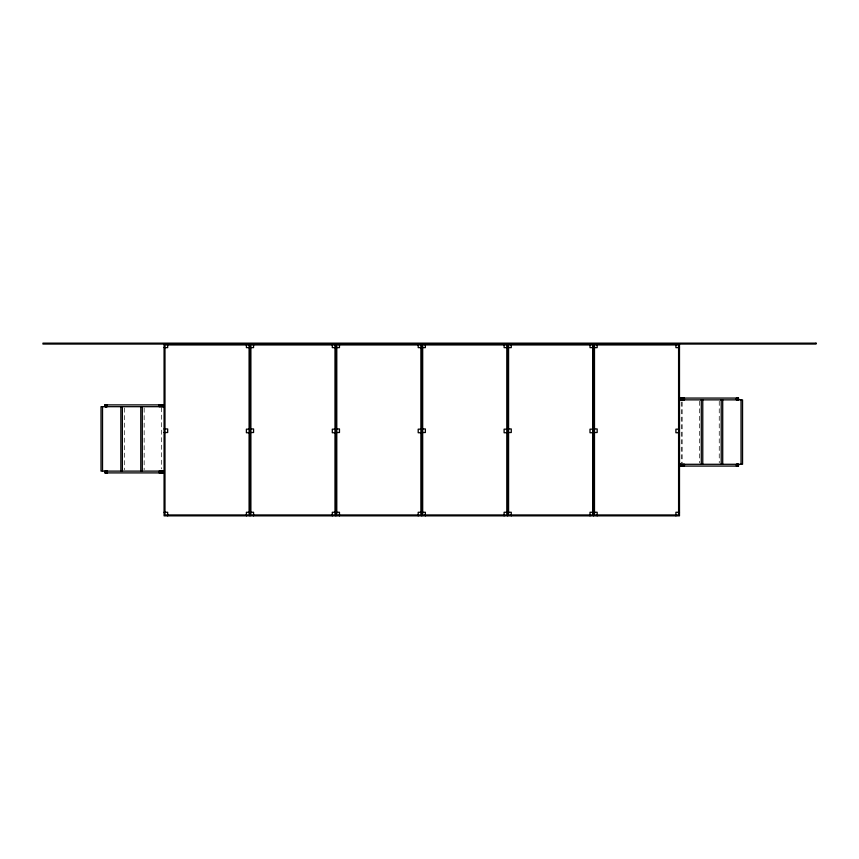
<?xml version="1.0" encoding="UTF-8"?>
<svg xmlns="http://www.w3.org/2000/svg" width="859" height="859" viewBox="0 0 859 859"><rect width="100%" height="100%" fill="white"/><g stroke="black" fill="none" stroke-linecap="round" stroke-linejoin="round"><path stroke-width="0.64" stroke-dasharray="4.29 3.22" d="M719.251 401.174L719.251 462.969M699.419 401.174L699.419 462.969M682.164 402.066L682.164 463.409M681.273 402.066L681.273 463.409M161.395 407.563L161.395 468.896M144.151 408.025L144.151 469.766M124.308 407.993L124.308 469.798"/><path stroke-width="1.29" d="M164.08 347.627L167.666 347.627L167.666 344.051M679.48 347.627L675.904 347.627L675.904 344.051M679.48 398.071L738.536 398.071M679.48 399.864L742.552 399.864L742.552 464.289L679.48 464.289M105.023 404.89L164.08 404.89M164.08 406.683L101.018 406.683L101.018 471.108L164.08 471.108M164.08 428.942L167.666 428.942L167.666 432.517L164.08 432.517M249.98 428.942L253.566 428.942L253.566 432.517L249.98 432.517M335.88 428.942L339.466 428.942L339.466 432.517L335.88 432.517M421.78 428.942L425.366 428.942L425.366 432.517L421.78 432.517M507.68 428.942L511.266 428.942L511.266 432.517L507.68 432.517M593.58 428.942L597.166 428.942L597.166 432.517L593.58 432.517M249.98 429.167L246.404 429.167L246.404 432.743L249.98 432.743M335.88 429.167L332.304 429.167L332.304 432.743L335.88 432.743M421.78 429.167L418.204 429.167L418.204 432.743L421.78 432.743M507.68 429.167L504.104 429.167L504.104 432.743L507.68 432.743M593.58 429.167L590.004 429.167L590.004 432.743L593.58 432.743M679.48 429.167L675.904 429.167L675.904 432.743L679.48 432.743M679.48 466.072L738.536 466.072L738.536 464.289L738.332 466.072M105.023 472.901L164.08 472.901M164.08 512.265L167.666 512.265L167.666 515.851M679.48 512.265L675.904 512.265L675.904 515.851M741.049 399.864L741.049 464.289M738.504 398.071L738.536 399.864M738.332 398.071L738.439 399.864M738.192 398.071L738.192 399.864M738.192 464.289L738.192 466.072M738.021 398.071L738.021 399.864M738.021 464.289L738.021 466.072M737.817 398.071L737.817 399.864M737.817 464.289L737.817 466.072M737.58 398.071L737.58 399.864M737.58 464.289L737.58 466.072M737.312 398.071L737.312 399.864M737.312 464.289L737.312 466.072M737.011 398.071L737.011 399.864M737.011 464.289L737.011 466.072M736.7 398.071L736.7 399.864M736.7 464.289L736.7 466.072M736.367 398.071L736.367 399.864M736.367 464.289L736.367 466.072M722.709 399.864L722.709 464.289M721.206 399.864L721.206 464.289M702.769 399.864L702.769 464.289M701.277 399.864L701.277 464.289M684.43 398.071L684.43 399.864M684.43 464.289L684.43 466.072M683.979 398.071L683.979 399.864M683.979 464.289L683.979 466.072M683.42 398.071L683.42 399.864M683.42 464.289L683.42 466.072M682.851 398.071L682.851 399.864M682.851 464.289L682.851 466.072M682.261 398.071L682.261 399.864M682.261 464.289L682.261 466.072M681.692 398.071L681.692 399.864M681.692 464.289L681.692 466.072M681.155 398.071L681.155 399.864M681.155 464.289L681.155 466.072M680.672 398.071L680.672 399.864M680.672 464.289L680.672 466.072M680.253 398.071L680.253 399.864M680.253 464.289L680.253 466.072M679.909 398.071L679.909 399.864M679.909 464.289L679.909 466.072M679.662 398.071L679.662 399.864M679.662 464.289L679.662 466.072M679.48 344.051L679.48 515.851L164.08 515.851L164.08 344.051M597.166 344.051L597.166 347.627L590.004 347.627L590.004 344.051M597.166 515.851L597.166 512.265L590.004 512.265L590.004 515.851M593.58 344.051L593.58 515.851M511.266 344.051L511.266 347.627L504.104 347.627L504.104 344.051M511.266 515.851L511.266 512.265L504.104 512.265L504.104 515.851M507.68 344.051L507.68 515.851M425.366 344.051L425.366 347.627L418.204 347.627L418.204 344.051M425.366 515.851L425.366 512.265L418.204 512.265L418.204 515.851M421.78 344.051L421.78 515.851M339.466 344.051L339.466 347.627L332.304 347.627L332.304 344.051M339.466 515.851L339.466 512.265L332.304 512.265L332.304 515.851M335.88 344.051L335.88 515.851M253.566 344.051L253.566 347.627L246.404 347.627L246.404 344.051M253.566 515.851L253.566 512.265L246.404 512.265L246.404 515.851M249.98 344.051L249.98 515.851M163.897 404.89L163.897 406.683M163.897 471.108L163.897 472.901M163.661 404.89L163.661 406.683M163.661 471.108L163.661 472.901M163.317 404.89L163.317 406.683M163.317 471.108L163.317 472.901M162.899 404.89L162.899 406.683M162.899 471.108L162.899 472.901M162.405 404.89L162.405 406.683M162.405 471.108L162.405 472.901M161.868 404.89L161.868 406.683M161.868 471.108L161.868 472.901M161.299 404.89L161.299 406.683M161.299 471.108L161.299 472.901M160.719 404.89L160.719 406.683M160.719 471.108L160.719 472.901M160.139 404.89L160.139 406.683M160.139 471.108L160.139 472.901M159.591 404.89L159.591 406.683M159.591 471.108L159.591 472.901M159.13 404.89L159.13 406.683M159.13 471.108L159.13 472.901M142.293 406.683L142.293 471.108M140.79 406.683L140.79 471.108M122.365 406.683L122.365 471.108M120.861 406.683L120.861 471.108M107.192 404.89L107.192 406.683M107.192 471.108L107.192 472.901M106.87 404.89L106.87 406.683M106.87 471.108L106.87 472.901M106.548 404.89L106.548 406.683M106.548 471.108L106.548 472.901M106.258 404.89L106.258 406.683M106.258 471.108L106.258 472.901M105.99 404.89L105.99 406.683M105.99 471.108L105.99 472.901M105.754 404.89L105.754 406.683M105.754 471.108L105.754 472.901M105.55 404.89L105.55 406.683M105.55 471.108L105.55 472.901M105.378 404.89L105.378 406.683M105.378 471.108L105.378 472.901M105.227 404.89L105.227 406.683M105.227 471.108L105.227 472.901M105.023 404.89L105.023 406.683M105.023 471.108L105.131 472.901M102.522 406.683L102.522 471.108M816.05 343.149L42.95 343.149L42.95 344.051L816.05 344.051L816.05 343.149M249.089 344.942L164.982 344.942L164.982 514.949L249.089 514.949L249.089 344.942M334.989 344.942L250.882 344.942L250.882 514.949L334.989 514.949L334.989 344.942M420.889 344.942L336.782 344.942L336.782 514.949L420.889 514.949L420.889 344.942M506.789 344.942L422.682 344.942L422.682 514.949L506.789 514.949L506.789 344.942M592.689 344.942L508.582 344.942L508.582 514.949L592.689 514.949L592.689 344.942M678.589 344.942L594.482 344.942L594.482 514.949L678.589 514.949L678.589 344.942"/></g></svg>
